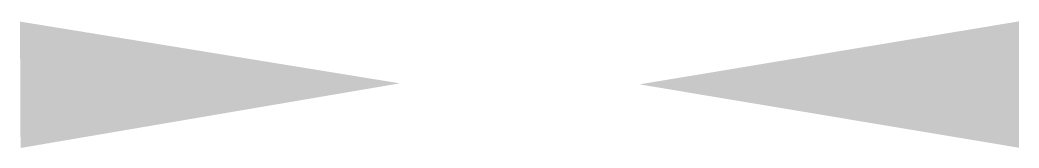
# Model space of a CAD drawing. Header units: millimetres. Extents: x -4.39 to 4.3, y -0.67 to 0.44.
import ezdxf

# ---------------------------------------------------------------- set-up
doc = ezdxf.new("R2010")
doc.units = ezdxf.units.MM
doc.layers.add('REDE MT', color=4, linetype='Continuous', lineweight=25)

# ---------------------------------------------------------------- blocks, each defined once
blk = doc.blocks.new('SETA BT')
blk.add_solid([(5.2, 0.864), (5.2, -0.869), (0, 0)])
blk = doc.blocks.new('MT')
at = {"xscale": 0.635, "yscale": 0.635, "zscale": 0.635}
blk.add_blockref('SETA BT', (0, 0), dxfattribs=at)

msp = doc.modelspace()

# ---------------------------------------------------------------- block references
at = {"layer": 'REDE MT', "rotation": 180.2463223439933}
msp.add_blockref('MT', (-1.0849, -0.1075), dxfattribs=at)
at = {"layer": 'REDE MT'}
msp.add_blockref('MT', (1.0001, -0.1164), dxfattribs=at)

doc.saveas('drawing.dxf')
